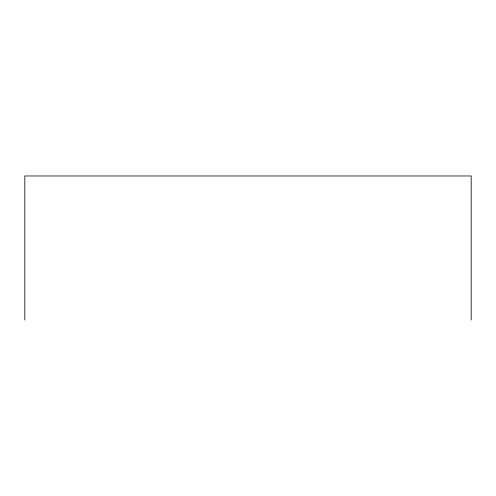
<?xml version="1.0" encoding="UTF-8"?>
<svg xmlns="http://www.w3.org/2000/svg" width="496" height="496" viewBox="0 0 496 496"><rect width="100%" height="100%" fill="white"/><g stroke="black" fill="none" stroke-linecap="round" stroke-linejoin="round"><path stroke-width="0.74" d="M471.2 320.025L471.2 175.975L24.8 175.975L24.8 320.025"/></g></svg>
